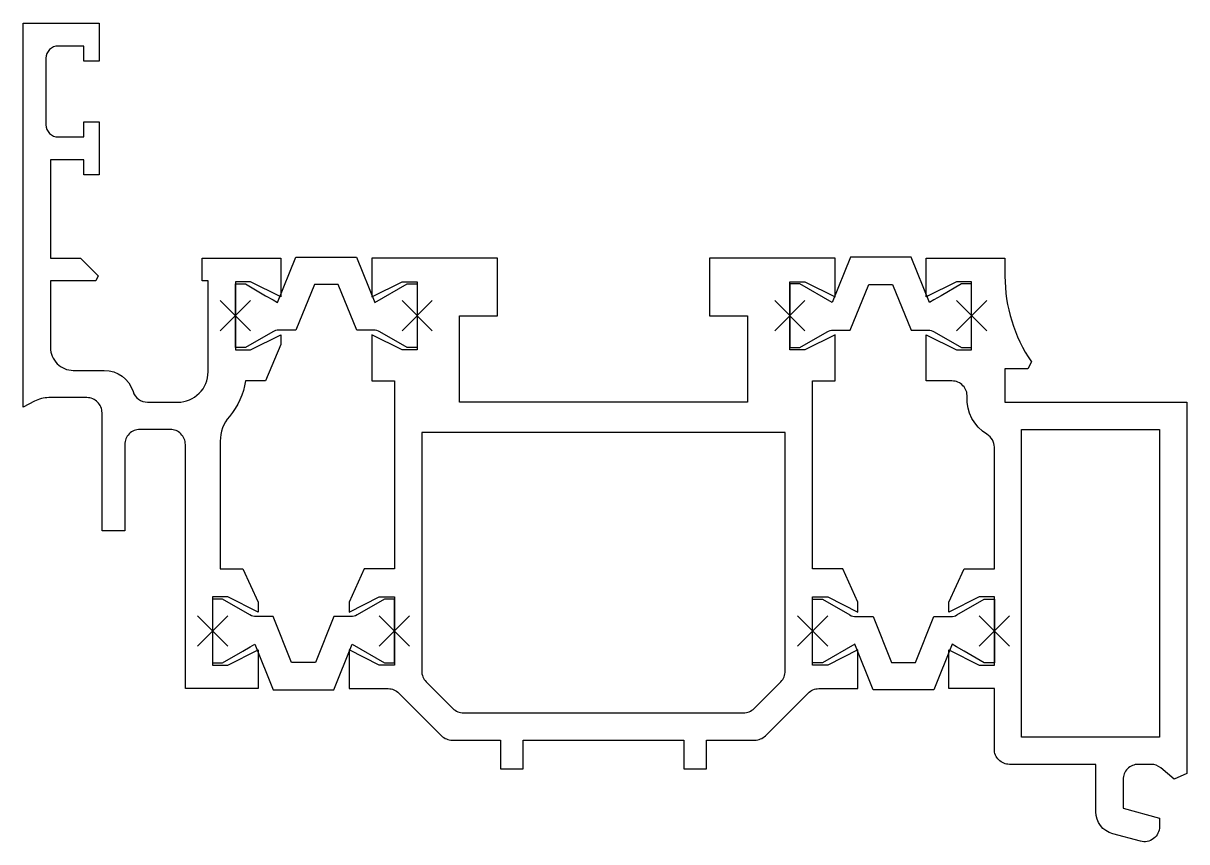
# Model space of a CAD drawing. Header units: millimetres. Extents: x 0 to 76.8, y -29 to 25.
import ezdxf

# ---------------------------------------------------------------- set-up
doc = ezdxf.new("R2010")
doc.units = ezdxf.units.MM
doc.header["$PDMODE"] = 3
doc.header["$PDSIZE"] = 1
doc.layers.add('X_SNAP', color=7, linetype='Continuous', lineweight=0, plot=False)

msp = doc.modelspace()

# ---------------------------------------------------------------- linework, layer by layer
for points in [[(17.001, 3.803), (16.001, 1.403), (14.661, 1.403, -0.145549), (13.608, -0.936, 0.17987), (13.001, -2.57), (13.001, -10.997), (14.501, -10.997), (15.501, -13.197), (15.501, -13.847), (13.501, -12.847), (12.501, -12.847), (12.501, -17.347), (13.501, -17.347), (15.501, -16.347), (15.501, -18.897), (10.701, -18.897), (10.701, -2.797, 0.414214), (9.701, -1.797), (7.701, -1.797, 0.414214), (6.701, -2.797), (6.701, -8.497), (5.201, -8.497), (5.201, -0.697, 0.414214), (4.201, 0.303), (1.688, 0.303, 0.124369), (0.738, 0.063), (0.001, -0.335), (0.001, 25.003), (5.001, 25.003), (5.001, 22.503), (4.001, 22.503), (4.001, 23.503), (2.301, 23.503, 0.414214), (1.501, 22.703), (1.501, 18.303, 0.414214), (2.301, 17.503), (4.001, 17.503), (4.001, 18.503), (5.001, 18.503), (5.001, 15.003), (4.001, 15.003), (4.001, 16.003), (1.801, 16.003), (1.801, 9.503), (3.784, 9.503), (4.942, 8.345), (4.801, 8.003), (1.801, 8.003), (1.801, 3.603, 0.414214), (3.301, 2.103), (5.339, 2.103, -0.327538), (7.247, 0.703, 0.327538), (8.201, 0.003), (10.201, 0.003, 0.414214), (12.201, 2.003), (12.201, 8.003), (11.801, 8.003), (11.801, 9.503), (17.001, 9.503), (17.001, 6.953), (15.001, 7.953), (14.001, 7.953), (14.001, 3.453), (15.001, 3.453), (17.001, 4.453), (17.001, 3.803)], [(17.993, 4.753), (16.867, 4.753, 0.131652), (16.467, 4.646), (14.661, 3.604), (14.001, 3.604), (14.001, 7.804), (14.661, 7.804), (16.001, 7.03), (16.489, 6.748), (16.787, 6.575), (18.001, 9.578), (22.001, 9.578), (23.214, 6.575), (25.34, 7.804), (26.001, 7.804), (26.001, 3.604), (25.34, 3.604), (23.534, 4.646, 0.131652), (23.134, 4.753), (22.009, 4.753), (20.787, 7.778), (19.215, 7.778)], [(23.001, 3.804), (23.001, 1.404), (24.501, 1.404), (24.501, -10.996), (22.499, -10.996), (21.504, -13.194), (21.504, -13.846), (23.504, -12.846), (24.504, -12.846), (24.504, -17.346), (23.504, -17.346), (21.504, -16.346), (21.504, -18.896), (23.004, -18.896), (23.003, -18.896), (24.089, -18.896, -0.198912), (24.796, -19.189), (27.61, -22.003, 0.198912), (28.317, -22.296), (31.501, -22.296), (31.501, -24.196), (33.001, -24.196), (33.001, -22.296), (43.601, -22.296), (43.601, -24.196), (45.101, -24.196), (45.101, -22.296), (48.284, -22.296, 0.198912), (48.991, -22.003), (51.806, -19.189, -0.198912), (52.513, -18.896), (55.099, -18.896), (55.099, -16.346), (53.099, -17.346), (52.099, -17.346), (52.099, -12.846), (53.099, -12.846), (55.099, -13.846), (55.099, -13.196), (54.102, -10.996), (52.1, -10.996), (52.1, 1.404), (53.601, 1.404), (53.6, 3.804), (53.598, 3.804), (53.598, 4.454), (51.598, 3.454), (50.598, 3.454), (50.598, 7.954), (51.598, 7.954), (53.598, 6.954), (53.598, 9.504), (52.098, 9.504), (52.1, 9.504), (45.301, 9.504), (45.301, 5.704), (47.801, 5.704), (47.801, 0.004), (28.801, 0.004), (28.801, 5.704), (31.301, 5.704), (31.301, 9.504), (24.501, 9.504), (24.504, 9.504), (23.004, 9.504), (23.004, 6.954), (25.004, 7.954), (26.004, 7.954), (26.004, 3.454), (25.004, 3.454), (23.004, 4.454), (23.004, 3.804), (23.001, 3.804)], [(58.609, 4.753), (59.734, 4.753, -0.131652), (60.134, 4.646), (61.94, 3.604), (62.601, 3.604), (62.601, 7.804), (61.94, 7.804), (60.601, 7.03), (60.113, 6.748), (59.814, 6.575), (58.601, 9.578), (54.601, 9.578), (53.387, 6.575), (51.261, 7.804), (50.601, 7.804), (50.601, 3.604), (51.261, 3.604), (53.067, 4.646, -0.131652), (53.467, 4.753), (54.593, 4.753), (55.815, 7.778), (57.387, 7.778)], [(61.101, -13.196), (62.101, -10.996), (64.101, -10.996), (64.101, -2.971, 0.263753), (63.614, -2.113, -0.278267), (62.305, 0.35, 0.430144), (61.306, 1.404), (59.601, 1.404), (59.601, 4.454), (61.601, 3.454), (62.601, 3.454), (62.601, 7.954), (61.601, 7.954), (59.601, 6.954), (59.601, 9.504), (64.801, 9.504), (64.801, 8.321, 0.151177), (66.548, 2.673), (66.301, 2.204), (64.801, 2.204), (64.801, 0.004), (76.801, 0.004), (76.801, -24.496), (75.979, -24.879), (75.087, -24.13, 0.176327), (74.444, -23.896), (73.601, -23.896, 0.414214), (72.601, -24.896), (72.601, -26.796), (75.001, -27.439), (75.001, -28, -0.493145), (73.742, -28.966), (71.912, -28.475, -0.339454), (70.801, -27.027), (70.801, -23.896), (65.101, -23.896, -0.414214), (64.101, -22.896), (64.101, -18.896), (61.101, -18.896), (61.101, -16.346), (63.101, -17.346), (64.101, -17.346), (64.101, -12.846), (63.101, -12.846), (61.101, -13.846), (61.101, -13.196)], [(29.063, -20.496), (47.539, -20.496, 0.198912), (48.246, -20.203), (50.008, -18.442, 0.198912), (50.301, -17.734), (50.301, -2.496), (50.301, -1.996), (49.801, -1.996), (26.801, -1.996), (26.301, -1.996), (26.301, -2.496), (26.301, -17.734, 0.198912), (26.594, -18.442), (28.355, -20.203, 0.198912)], [(16.493, -14.147), (15.367, -14.147, -0.131652), (14.967, -14.04), (13.161, -12.997), (12.501, -12.997), (12.501, -17.197), (13.161, -17.197), (14.501, -16.424), (14.989, -16.141), (15.287, -15.969), (16.501, -18.972), (20.501, -18.972), (21.714, -15.969), (23.84, -17.197), (24.501, -17.197), (24.501, -12.997), (23.84, -12.997), (22.034, -14.04, -0.131652), (21.634, -14.147), (20.509, -14.147), (19.287, -17.172), (17.715, -17.172)], [(60.109, -14.147), (61.234, -14.147, 0.131652), (61.634, -14.04), (63.44, -12.997), (64.101, -12.997), (64.101, -17.197), (63.44, -17.197), (62.101, -16.424), (61.613, -16.141), (61.314, -15.969), (60.101, -18.972), (56.101, -18.972), (54.887, -15.969), (52.761, -17.197), (52.101, -17.197), (52.101, -12.997), (52.761, -12.997), (54.567, -14.04, 0.131652), (54.967, -14.147), (56.093, -14.147), (57.315, -17.172), (58.887, -17.172)]]:
    msp.add_lwpolyline(points, format="xyb", close=True)
msp.add_lwpolyline([(75.001, -1.796), (75.001, -22.096), (65.901, -22.096), (65.901, -1.796), (75.001, -1.796)], close=True)
at = {"layer": 'X_SNAP'}
for p in [(14.001, 5.704), (14.001, 5.704), (14.001, 5.704), (26.001, 5.704), (26.001, 5.704), (26.001, 5.704), (50.601, 5.704), (50.601, 5.704), (50.601, 5.704), (62.601, 5.704), (62.601, 5.704), (62.601, 5.704), (12.501, -15.097), (12.501, -15.097), (12.501, -15.097), (24.501, -15.097), (24.501, -15.097), (24.501, -15.097), (52.101, -15.097), (52.101, -15.097), (52.101, -15.097), (64.101, -15.097), (64.101, -15.097), (64.101, -15.097)]:
    msp.add_point(p, dxfattribs=at)

doc.saveas('drawing.dxf')
